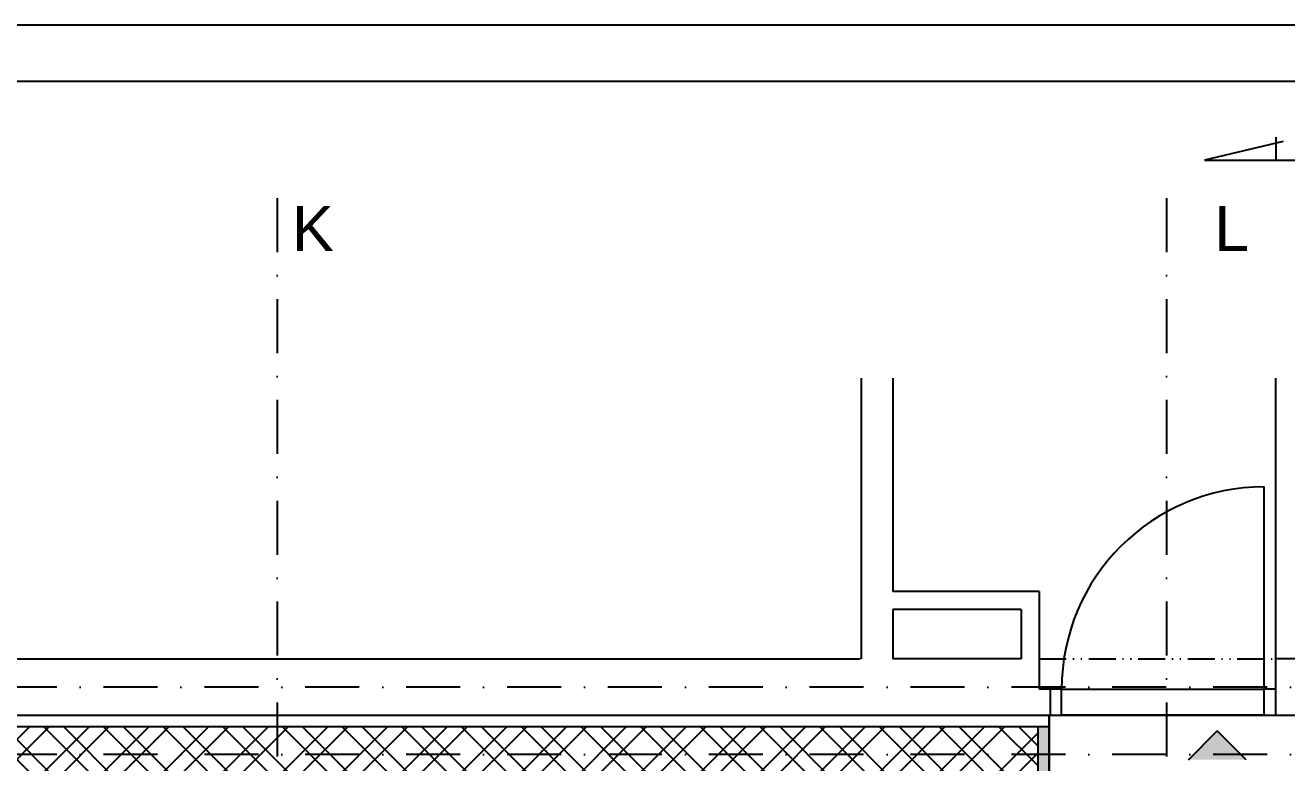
# Model space of a CAD drawing. Extents: x 4511820 to 5180432, y -1526536 to -944957.
# Drawn here: x 5030987 to 5036591, y -1136766 to -1133488 of the extents above; entities that cross this region are included whole.
import ezdxf

# ---------------------------------------------------------------- set-up
doc = ezdxf.new("R2010")
doc.units = 0
doc.header["$MEASUREMENT"] = 0
doc.linetypes.add('ACAD_ISO12W100', pattern=[22, 12, -3, 0.5, -3, 0.5, -3])
doc.linetypes.add('BODKOCIARKOVANA_3', pattern=[5.6, 3, -1.3, 0, -1.3])
doc.layers.get('0').update_dxf_attribs({"linetype": 'CONTINUOUS'})
doc.layers.get('Defpoints').update_dxf_attribs({"color": 61, "linetype": 'CONTINUOUS'})
for name, color, linetype in [('DVERE', 45, 'CONTINUOUS'), ('KÓTY', 4, 'CONTINUOUS'), ('MÚRY', 1, 'CONTINUOUS'), ('osi', 253, 'CONTINUOUS'), ('Plochy', 41, 'CONTINUOUS'), ('TENKÁ', 7, 'CONTINUOUS'), ('ŠRAFY', 82, 'CONTINUOUS')]:
    doc.layers.add(name, color=color, linetype=linetype)
doc.styles.add('styl1', font='arial.ttf')
doc.styles.add('STYLE1', font='isocp.shx')
doc.dimstyles.new('STANDARD-50', dxfattribs={"dimtxt": 125, "dimasz": 150, "dimexe": 10, "dimexo": 200, "dimgap": 20, "dimtad": 1, "dimdsep": 46, "dimlunit": 6, "dimtxsty": 'STYLE1', "dimblk1": 'OBLIQUE', "dimblk2": 'OBLIQUE', "dimsah": 1, "dimcen": 2.5, "dimse1": 1, "dimse2": 1, "dimadec": 0, "dimazin": 0, "dimtfac": 1, "dimtmove": 1, "dimatfit": 3, "dimldrblk": 'OBLIQUE', "dimfxl": 1, "dimtolj": 1, "dimtzin": 0, "dimarcsym": 0})

# ---------------------------------------------------------------- blocks, each defined once
blk = doc.blocks.new('_OBLIQUE')
at = {"color": 0, "linetype": 'ByBlock'}
blk.add_line((-0.5, -0.5), (0.5, 0.5), dxfattribs=at)
blk = doc.blocks.new('*D19215')
at = {"layer": 'Defpoints', "color": 0}
for p in [(5037041, -1136554.2), (5036721, -1142974.2), (5037016, -1142974.2)]:
    blk.add_point(p, dxfattribs=at)
at = {"layer": 'KÓTY', "color": 0, "lineweight": -2}
blk.add_line((5036721, -1136554.2), (5036721, -1142974.2), dxfattribs=at)
at = {"layer": 'KÓTY', "color": 0, "linetype": 'ByBlock', "lineweight": -2, "xscale": 150, "yscale": 150, "zscale": 150}
for p, rotation in [((5036721, -1136554.2), 90), ((5036721, -1142974.2), 270)]:
    blk.add_blockref('_OBLIQUE', p, dxfattribs=dict(at, rotation=rotation))
at = {"layer": 'KÓTY', "color": 0, "insert": (5036617.5, -1140154), "char_height": 125, "attachment_point": 5, "rotation": 90, "style": 'STYLE1'}
blk.add_mtext('\\A1;6ﾠ420', dxfattribs=at)

msp = doc.modelspace()

# ---------------------------------------------------------------- hatches: boundary and pattern name
at = {"layer": 'TENKÁ'}
h = msp.add_hatch(color=256, dxfattribs=at)
h.dxf.hatch_style = 1
h.paths.add_polyline_path([(5036410.91, -1136752.102), (5036154.09, -1136752.102), (5036282.5, -1136623.691)])
at = {"layer": 'ŠRAFY'}
h = msp.add_hatch(dxfattribs=at)
h.set_pattern_fill('ANSI32', color=256, scale=500)
h.set_pattern_definition([(45, (584112, 91563.12), (-132.5825215, 132.5825215), []), (45, (584200.39, 91563.12), (-132.5825215, 132.5825215), [])])
h.paths.add_polyline_path([(5035486, -1136604.191), (5027241, -1136604.191), (5027241, -1136854.191), (5027621, -1136854.191), (5031841, -1136854.191), (5031956, -1136854.191), (5032956, -1136854.191), (5033071, -1136854.191), (5033096, -1136854.191), (5035346, -1136854.191), (5035371, -1136854.191), (5035486, -1136854.191)])
h = msp.add_hatch(dxfattribs=at)
h.set_pattern_fill('ANSI32', color=256, scale=500, angle=90)
h.set_pattern_definition([(135, (400449.4, 44482.1), (-132.5825215, -132.5825215), []), (135, (400449.4, 44570.48), (-132.5825215, -132.5825215), [])])
h.paths.add_polyline_path([(5027241, -1136604.191), (5027241, -1136854.191), (5027621, -1136854.191), (5031841, -1136854.191), (5031956, -1136854.191), (5032956, -1136854.191), (5033071, -1136854.191), (5033096, -1136854.191), (5035346, -1136854.191), (5035371, -1136854.191), (5035486, -1136854.191), (5035486, -1136604.191)])
h = msp.add_hatch(dxfattribs=at)
h.set_pattern_fill('DOTS', color=256, scale=250, angle=90)
h.set_pattern_definition([(90, (-71441.844, -23850), (-15.625, 7.8125), [0, -15.625])])
h.paths.add_polyline_path([(5035536, -1136604.191), (5035486, -1136604.191), (5035486, -1136854.191), (5035486, -1138854.191), (5035536, -1138854.191)])

# ---------------------------------------------------------------- linework, layer by layer
at = {"layer": 'DVERE'}
for p, q in [((5036491, -1136439.191), (5036491, -1135539.191)), ((5035591, -1136439.191), (5036491, -1136439.191)), ((5036491, -1136554.191), (5035591, -1136554.191))]:
    msp.add_line(p, q, dxfattribs=at)
msp.add_arc((5036491, -1136439.191), 900, 90, 180, dxfattribs=at)
at = {"layer": 'MÚRY'}
for p, q in [((5034701, -1135057), (5034701, -1136304.191)), ((5034841, -1135057), (5034841, -1136004.191)), ((5035491, -1136004.191), (5034841, -1136004.191)), ((5035491, -1136004.191), (5035491, -1136439.191)), ((5034841, -1136084.191), (5034841, -1136304.191)), ((5035411, -1136084.191), (5034841, -1136084.191)), ((5035411, -1136084.191), (5035411, -1136304.191)), ((5028856, -1136304.191), (5034696, -1136304.191)), ((5035411, -1136304.191), (5034841, -1136304.191)), ((5035591, -1136439.191), (5035491, -1136439.191)), ((5035591, -1136554.191), (5035591, -1136439.191)), ((5036491, -1136554.191), (5036491, -1136439.191)), ((5036541, -1136439.191), (5036491, -1136439.191)), ((5035536, -1136554.191), (5035536, -1138854.191)), ((5035536, -1136554.191), (5035591, -1136554.191)), ((5036491, -1136554.191), (5037041, -1136554.191))]:
    msp.add_line(p, q, dxfattribs=at)
at = {"layer": 'MÚRY', "ltscale": 0.25}
msp.add_line((5036541, -1135057), (5036541, -1136439.191), dxfattribs=at)
at = {"layer": 'osi', "linetype": 'BODKOCIARKOVANA_3', "ltscale": 80}
for p, q in [((5032106, -1134257), (5032106, -1171774.191)), ((5036056, -1134257), (5036056, -1171774.191)), ((5041881, -1136429.191), (4978211, -1136429.191)), ((5041881, -1136729.191), (4978211, -1136729.191))]:
    msp.add_line(p, q, dxfattribs=at)
at = {"layer": 'Plochy'}
msp.add_lwpolyline([(5035536, -1142624.191), (5035536, -1136554.191), (5037041, -1136554.191), (5037041, -1136854.191), (5037481, -1136854.191), (5037481, -1139154.191), (5037291, -1139154.191), (5037291, -1139354.191), (5038591, -1139354.191), (5038591, -1141154.191), (5040541, -1141154.191), (5040541, -1142974.191), (5036466, -1142974.191), (5036466, -1142624.191)], close=True, dxfattribs=at)
at = {"layer": 'TENKÁ', "color": 7}
for p, q in [((5065037, -1133488.497), (4975746, -1133488.497)), ((5064787, -1133738.497), (4975996, -1133738.497))]:
    msp.add_line(p, q, dxfattribs=at)
at = {"layer": 'TENKÁ'}
for p, q in [((5036574.625, -1134005.551), (5036226, -1134088.676)), ((5036574.625, -1134005.551), (5036226, -1134088.676)), ((5036543.5, -1134088.676), (5036543.5, -1133985.426)), ((5036543.5, -1134088.676), (5036543.5, -1133985.426)), ((5036226, -1134088.676), (5036861, -1134088.676)), ((5036226, -1134088.676), (5036861, -1134088.676)), ((5036656, -1136304.191), (5036541, -1136304.191)), ((5035541, -1136554.191), (5035541, -1136439.191)), ((5036541, -1136439.191), (5036541, -1136554.191)), ((5027081, -1136554.191), (5035536, -1136554.191)), ((5027081, -1136604.191), (5035486, -1136604.191)), ((5035486, -1138854.191), (5035486, -1136604.191)), ((5035486, -1136604.191), (5035536, -1136604.191)), ((5036154.09, -1136752.102), (5036282.5, -1136623.691)), ((5036410.91, -1136752.102), (5036282.5, -1136623.691))]:
    msp.add_line(p, q, dxfattribs=at)
at = {"layer": 'TENKÁ', "linetype": 'ACAD_ISO12W100', "ltscale": 10}
msp.add_line((5035491, -1136304.191), (5036541, -1136304.191), dxfattribs=at)

# ---------------------------------------------------------------- texts
at = {"layer": 'TENKÁ', "ltscale": 0.25, "style": 'styl1'}
for s, p in [('K', (5032171.554, -1134491.5)), ('L', (5036268.554, -1134491.5))]:
    msp.add_text(s, height=200, dxfattribs=at).set_placement(p)

# ---------------------------------------------------------------- dimensions: what is measured, and where the dimension line sits
at = {"layer": 'KÓTY'}
dim = msp.add_linear_dim(base=(5036721, -1142974.191), p1=(5037041, -1136554.191), p2=(5037016, -1142974.191), angle=90, dimstyle='STANDARD-50', dxfattribs=at)
dim.commit()
dim.dimension.update_dxf_attribs({"geometry": '*D19215', "text_midpoint": (5036700, -1140154), "dimtype": 160})

doc.saveas('drawing.dxf')
